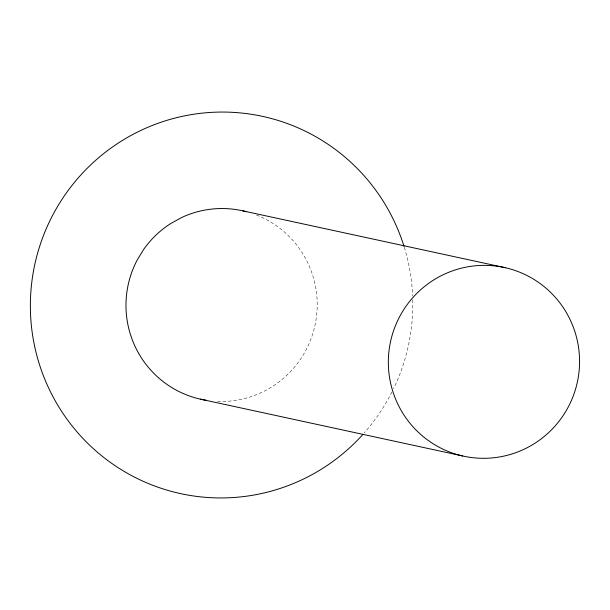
<?xml version="1.0" encoding="UTF-8"?>
<svg xmlns="http://www.w3.org/2000/svg" width="610" height="610" viewBox="0 0 610 610"><rect width="100%" height="100%" fill="white"/><g stroke="black" fill="none" stroke-linecap="round" stroke-linejoin="round"><path stroke-width="0.46" stroke-dasharray="3.05 2.29" d="M256.513 215.048A96.51 95.572 -77.8 0 1 315.019 325.191A96.51 95.572 -77.8 0 1 216.253 401.342M404.323 247.355A193.027 191.151 -77.8 0 1 412.657 296.041M412.779 299.777A193.027 191.151 -77.8 0 1 393.618 388.593M391.963 391.948A193.027 191.151 -77.8 0 1 364.292 432.864"/><path stroke-width="0.91" d="M242.856 210.862L505.21 267.691A96.51 95.572 -77.8 0 1 554.055 427.153A96.51 95.572 -77.8 0 1 392.588 390.659A96.51 95.572 -77.8 0 1 505.21 267.691M200.339 399.138L462.693 455.975M246.326 211.708A96.51 95.572 -77.8 0 0 181.719 217.488L170.716 223.535A96.51 95.572 -77.8 0 0 143.609 249.505L137.052 260.279A96.51 95.572 -77.8 0 0 206.477 400.32M363.057 434.259A193.027 191.151 -77.8 0 1 70.112 423.378A193.027 191.151 -77.8 0 1 133.232 134.253A193.027 191.151 -77.8 0 1 404.049 246.463"/></g></svg>
